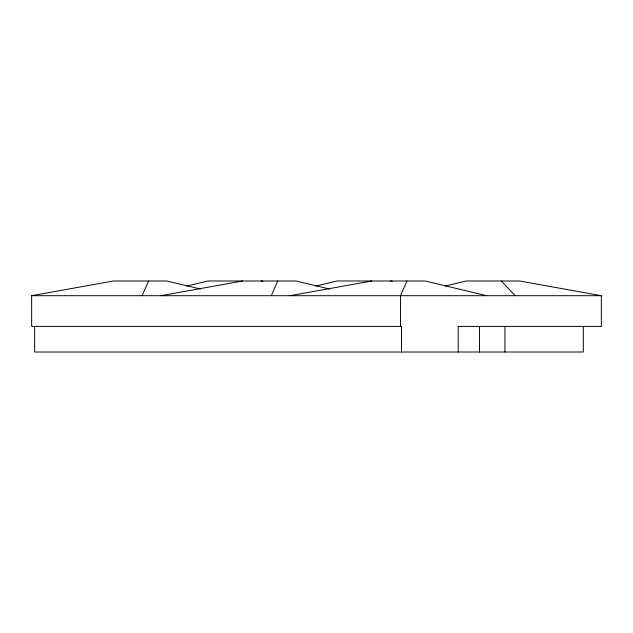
<?xml version="1.0" encoding="UTF-8"?>
<svg xmlns="http://www.w3.org/2000/svg" width="633" height="633" viewBox="0 0 633 633"><rect width="100%" height="100%" fill="white"/><g stroke="black" fill="none" stroke-linecap="round" stroke-linejoin="round"><path stroke-width="0.95" d="M142.116 295.706L148.62 280.989M271.296 295.706L277.8 280.989M406.972 280.989L400.467 295.706L400.467 326.414M186.719 286.045L207.877 280.989L295.951 280.989L329.611 289.036M315.891 286.045L337.049 280.989L425.123 280.989L486.674 295.706M445.07 286.045L466.228 280.989L519.598 280.989L601.35 295.706L601.35 326.414L458.07 326.414M401.504 352.011L401.504 326.414L31.65 326.414L31.65 295.706L113.402 280.989L166.772 280.989L200.432 289.036M160.829 295.706L242.581 280.989M290.001 295.706L371.753 280.989M31.65 295.706L601.35 295.706M390.419 280.989L392.12 281.289M261.247 280.989L262.948 281.289M501.447 280.989L515.143 295.706M583.317 326.414L583.317 352.011L34.641 352.011L34.641 326.414M504.936 326.414L504.936 352.011M479.498 326.414L479.498 352.011M458.221 326.414L458.221 352.011"/></g></svg>
